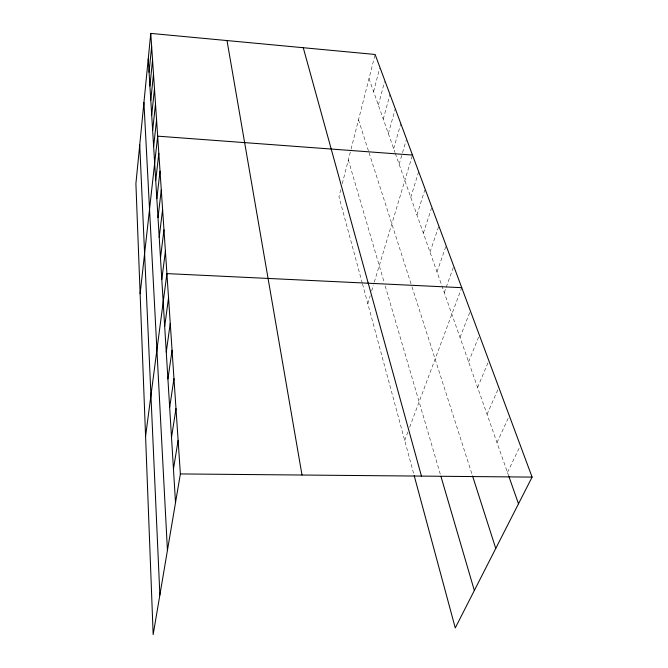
<?xml version="1.0" encoding="UTF-8"?>
<svg xmlns="http://www.w3.org/2000/svg" width="668" height="668" viewBox="0 0 668 668"><rect width="100%" height="100%" fill="white"/><g stroke="black" fill="none" stroke-linecap="round" stroke-linejoin="round"><path stroke-width="0.5" stroke-dasharray="3.34 2.5" d="M340.755 189.679L338.96 196.734L362.24 283.032M342.292 183.633L350.825 150.058M351.076 149.073L375.124 54.467M373.596 91.591L379.649 68.295M378.347 105.101L384.584 81.621M383.265 119.104L389.97 94.447M388.367 133.617L395.289 108.759M393.661 148.663L400.8 123.613M399.147 164.278L402.27 153.598M402.553 152.63L406.244 140.013M367.817 303.723L370.189 295.832M371.667 290.897L373.445 284.977M374.322 282.08L412.189 156.045M410.77 197.344L418.677 171.743M416.932 214.871L424.806 190.079M423.345 233.107L431.52 208.124M430.025 252.112L438.834 226.009M436.989 271.926L446.14 245.674M444.253 292.601L453.764 266.206M404.708 440.504L407.897 431.962M409.668 427.219L461.738 287.683M460.027 337.465L469.971 311.797M468.602 361.864L479.373 335.152M477.603 387.457L488.851 360.678M487.047 414.335L498.821 387.532M496.992 442.617L509.325 415.805M507.455 472.393L520.397 445.614M369.003 78.532L395.03 152.563M395.373 153.54L508.841 476.317M358.516 119.814L368.744 151.778M369.053 152.73L411.68 285.862M411.989 286.822L472.234 474.981M348.312 159.944L384.325 282.973M385.202 285.962L440.646 475.374M362.499 283.992L413.926 474.656"/><path stroke-width="1" d="M150.768 33.4L135.905 183.591L153.164 634.6L180.377 473.929L150.768 33.4L375.124 54.467L532.095 477.102L455.267 627.945L414.185 475.633M149.064 72.194L151.644 46.468M149.908 85.972L152.554 60.02M150.784 100.275L153.498 74.081M151.703 115.113L154.483 88.702M152.646 130.536L155.502 103.899M153.632 146.568L156.571 119.706M140.121 293.786L157.673 136.163L412.482 155.068M155.727 180.619L158.825 153.314M156.838 198.713L160.028 171.208M157.999 217.593L161.289 189.887M159.209 237.307L162.6 209.41M160.479 257.898L163.969 229.825M161.806 279.449L165.405 251.201M145.582 436.304L166.916 273.604L461.738 287.683M164.687 326.385L168.545 297.853M166.265 352.011L170.256 323.362M167.918 378.981L172.068 350.241M169.672 407.396L173.972 378.606M171.509 437.381L175.985 408.582M173.463 469.07L178.122 440.304M180.377 473.929L532.095 477.102M508.841 476.317L518.493 503.797M472.543 475.95L495.756 548.445M440.93 476.368L474.338 590.495M303.264 47.72L421.45 476.1M227.011 40.556L302.003 475.023M148.246 58.893L175.517 502.612M143.929 102.555L167.434 550.34M139.737 144.873L159.869 595.029"/></g></svg>
